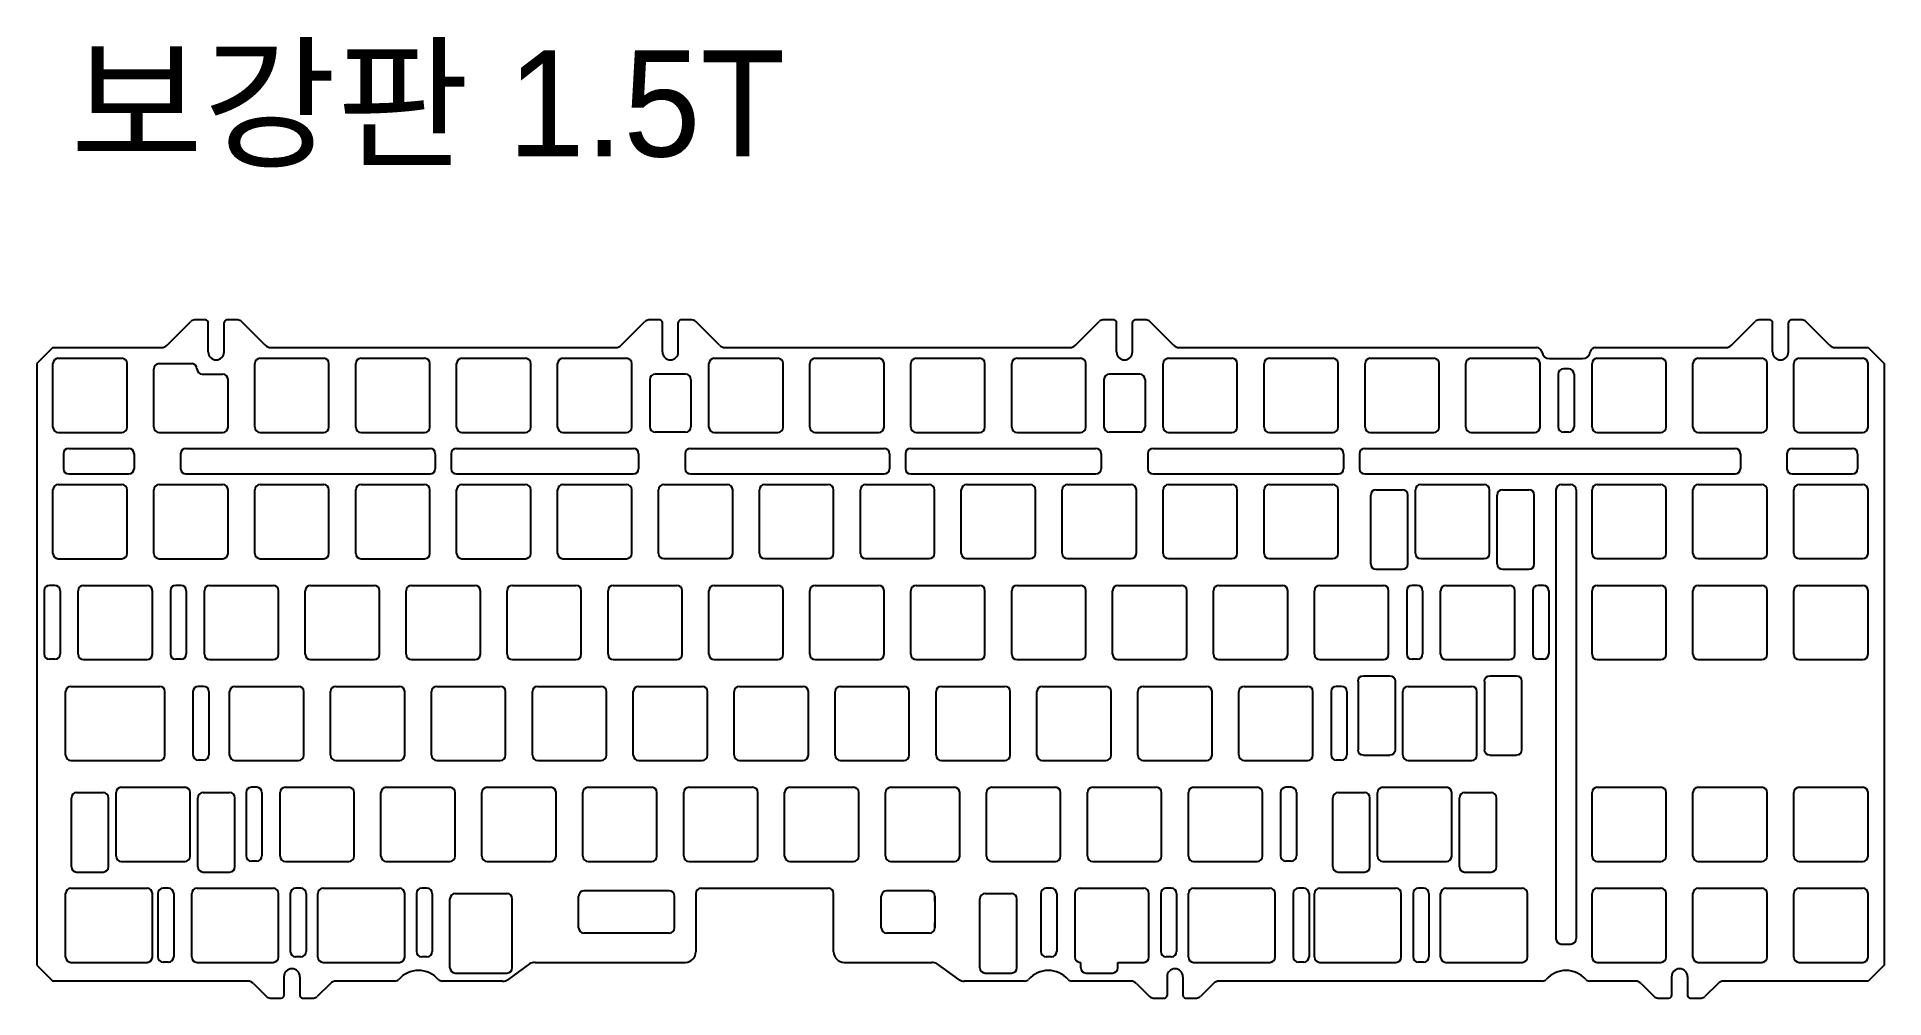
# Model space of a CAD drawing. Header units: millimetres. Extents: x 375 to 724, y 200 to 382.
import ezdxf

# ---------------------------------------------------------------- set-up
doc = ezdxf.new("R2010")
doc.units = ezdxf.units.MM
doc.linetypes.add('CENTER', pattern=[2, 1.25, -0.25, 0.25, -0.25])
doc.layers.add('보강판1.5t', color=140, linetype='Continuous')
doc.styles.get("Standard").update_dxf_attribs({"font": 'arial.ttf'})

# ---------------------------------------------------------------- blocks, each defined once
blk = doc.blocks.new('switch hole')
for p, q in [((1, 0), (13, 0)), ((0, -13), (0, -1)), ((14, -13), (14, -1)), ((1, -14), (13, -14))]:
    blk.add_line(p, q)
for centre, start, end in [((1, -1), 90, 180), ((13, -1), 0, 90), ((1, -13), 180, 270), ((13, -13), 270, 0)]:
    blk.add_arc(centre, 1, start, end)
blk = doc.blocks.new('스테빌 구멍')
at = {"layer": '보강판1.5t'}
for p, q in [((1, 0.5), (6, 0.5)), ((0, -13.5), (0, -0.5)), ((7, -13.5), (7, -0.5)), ((1, -14.5), (6, -14.5))]:
    blk.add_line(p, q, dxfattribs=at)
for centre, start, end in [((1, -0.5), 90, 180), ((6, -0.5), 360, 90), ((1, -13.5), 180, 270), ((6, -13.5), 270, 360)]:
    blk.add_arc(centre, 1, start, end, dxfattribs=at)

msp = doc.modelspace()

# ---------------------------------------------------------------- linework, layer by layer
at = {"layer": '보강판1.5t'}
for p, q in [((399.99, 323.37), (404.46, 327.83)), ((399.99, 323.37), (404.46, 327.83)), ((407.25, 328.13), (405.16, 328.13)), ((407.25, 328.13), (405.16, 328.13)), ((413.34, 328.13), (411.25, 328.13)), ((413.34, 328.13), (411.25, 328.13)), ((418.51, 323.37), (414.04, 327.83)), ((418.51, 323.37), (414.04, 327.83)), ((485.71, 323.37), (490.18, 327.83)), ((485.71, 323.37), (490.18, 327.83)), ((492.98, 328.13), (490.89, 328.13)), ((492.98, 328.13), (490.89, 328.13)), ((499.06, 328.13), (496.98, 328.13)), ((499.06, 328.13), (496.98, 328.13)), ((504.24, 323.37), (499.77, 327.83)), ((504.24, 323.37), (499.77, 327.83)), ((571.44, 323.37), (575.91, 327.83)), ((571.44, 323.37), (575.91, 327.83)), ((578.7, 328.13), (576.61, 328.13)), ((578.7, 328.13), (576.61, 328.13)), ((584.79, 328.13), (582.7, 328.13)), ((584.79, 328.13), (582.7, 328.13)), ((589.96, 323.37), (585.49, 327.83)), ((589.96, 323.37), (585.49, 327.83)), ((695.26, 323.37), (699.73, 327.83)), ((695.26, 323.37), (699.73, 327.83)), ((702.53, 328.13), (700.44, 328.13)), ((702.53, 328.13), (700.44, 328.13)), ((708.61, 328.13), (706.53, 328.13)), ((708.61, 328.13), (706.53, 328.13)), ((713.79, 323.37), (709.32, 327.83)), ((713.79, 323.37), (709.32, 327.83)), ((407.75, 322.1), (407.75, 327.63)), ((407.75, 322.1), (407.75, 327.63)), ((410.75, 322.1), (410.75, 327.63)), ((410.75, 322.1), (410.75, 327.63)), ((493.48, 322.1), (493.48, 327.63)), ((493.48, 322.1), (493.48, 327.63)), ((496.48, 322.1), (496.48, 327.63)), ((496.48, 322.1), (496.48, 327.63)), ((579.2, 322.1), (579.2, 327.63)), ((579.2, 322.1), (579.2, 327.63)), ((582.2, 322.1), (582.2, 327.63)), ((582.2, 322.1), (582.2, 327.63)), ((703.03, 322.1), (703.03, 327.63)), ((703.03, 322.1), (703.03, 327.63)), ((706.03, 322.1), (706.03, 327.63)), ((706.03, 322.1), (706.03, 327.63)), ((378.41, 322.93), (375.41, 319.93)), ((378.41, 322.93), (375.41, 319.93)), ((378.41, 322.93), (398.93, 322.93)), ((378.41, 322.93), (398.93, 322.93)), ((419.57, 322.93), (484.65, 322.93)), ((419.57, 322.93), (484.65, 322.93)), ((505.3, 322.93), (570.38, 322.93)), ((505.3, 322.93), (570.38, 322.93)), ((591.02, 322.93), (658.54, 322.93)), ((591.02, 322.93), (658.47, 322.93)), ((660.94, 320.85), (667.15, 320.85)), ((669.54, 322.93), (694.2, 322.93)), ((669.61, 322.93), (694.2, 322.93)), ((714.85, 322.93), (721.08, 322.93)), ((714.85, 322.93), (721.08, 322.93)), ((721.08, 322.93), (724.08, 319.93)), ((721.08, 322.93), (724.08, 319.93)), ((375.41, 319.93), (375.41, 206.36)), ((375.41, 319.93), (375.41, 206.36)), ((397.49, 307.9), (397.49, 318.9)), ((398.49, 319.9), (404.62, 319.9)), ((402.85, 319.9), (404.62, 319.9)), ((406.62, 317.9), (410.49, 317.9)), ((406.62, 317.9), (410.49, 317.9)), ((497.86, 317.9), (492.09, 317.9)), ((583.58, 317.9), (577.82, 317.9)), ((662.55, 317.9), (662.55, 307.96)), ((662.55, 317.9), (662.55, 307.96)), ((664.55, 318.9), (663.55, 318.9)), ((664.55, 318.9), (663.55, 318.9)), ((665.55, 317.9), (665.55, 307.96)), ((665.55, 317.9), (665.55, 307.96)), ((724.08, 319.93), (724.08, 206.36)), ((724.08, 319.93), (724.08, 206.36)), ((411.49, 307.9), (411.49, 316.9)), ((411.49, 307.9), (411.49, 316.9)), ((491.09, 316.9), (491.09, 307.96)), ((498.86, 316.9), (498.86, 307.96)), ((576.82, 316.9), (576.82, 307.96)), ((584.58, 316.9), (584.58, 307.96)), ((398.49, 306.9), (410.49, 306.9)), ((402.85, 306.9), (410.49, 306.9)), ((497.86, 306.96), (492.09, 306.96)), ((583.58, 306.96), (577.82, 306.96)), ((664.55, 306.96), (663.55, 306.96)), ((664.55, 306.96), (663.55, 306.96)), ((381.41, 303.9), (392.74, 303.9)), ((403.53, 303.9), (449.61, 303.9)), ((454.61, 303.9), (487.99, 303.9)), ((498.78, 303.9), (535.34, 303.9)), ((540.34, 303.9), (575.3, 303.9)), ((586.1, 303.9), (621.07, 303.9)), ((626.07, 303.9), (695.95, 303.9)), ((706.75, 303.9), (718.08, 303.9)), ((380.41, 302.9), (380.41, 300.07)), ((380.41, 302.9), (380.41, 300.07)), ((393.74, 302.9), (393.74, 300.07)), ((402.53, 302.9), (402.53, 300.07)), ((450.61, 302.9), (450.61, 300.07)), ((450.61, 302.9), (450.61, 300.07)), ((453.61, 302.9), (453.61, 300.07)), ((453.61, 302.9), (453.61, 300.07)), ((488.99, 302.9), (488.99, 300.07)), ((497.78, 302.9), (497.78, 300.07)), ((536.34, 302.9), (536.34, 300.07)), ((536.34, 302.9), (536.34, 300.07)), ((539.34, 302.9), (539.34, 300.07)), ((539.34, 302.9), (539.34, 300.07)), ((576.3, 302.9), (576.3, 300.07)), ((585.1, 302.9), (585.1, 300.07)), ((622.07, 302.9), (622.07, 300.07)), ((622.07, 302.9), (622.07, 300.07)), ((625.07, 302.9), (625.07, 300.07)), ((625.07, 302.9), (625.07, 300.07)), ((696.95, 302.9), (696.95, 300.07)), ((705.75, 302.9), (705.75, 300.07)), ((719.08, 302.9), (719.08, 300.07)), ((719.08, 302.9), (719.08, 300.07)), ((381.41, 299.07), (392.74, 299.07)), ((403.53, 299.07), (449.61, 299.07)), ((454.61, 299.07), (487.99, 299.07)), ((498.78, 299.07), (535.34, 299.07)), ((540.34, 299.07), (575.3, 299.07)), ((586.1, 299.07), (621.07, 299.07)), ((626.07, 299.07), (695.95, 299.07)), ((663.14, 297.07), (664.95, 297.07)), ((663.14, 297.07), (664.95, 297.07)), ((706.75, 299.07), (718.08, 299.07)), ((662.14, 296.07), (662.14, 211.36)), ((662.14, 296.07), (662.14, 211.36)), ((665.95, 296.07), (665.95, 211.36)), ((665.95, 296.07), (665.95, 211.36)), ((376.79, 277.04), (376.79, 265.1)), ((376.79, 277.04), (376.79, 265.1)), ((378.79, 278.04), (377.79, 278.04)), ((378.79, 278.04), (377.79, 278.04)), ((379.79, 277.04), (379.79, 265.1)), ((379.79, 277.04), (379.79, 265.1)), ((400.61, 277.04), (400.61, 265.1)), ((400.61, 277.04), (400.61, 265.1)), ((402.61, 278.04), (401.61, 278.04)), ((402.61, 278.04), (401.61, 278.04)), ((403.61, 277.04), (403.61, 265.1)), ((403.61, 277.04), (403.61, 265.1)), ((633.97, 277.04), (633.97, 265.1)), ((635.97, 278.04), (634.97, 278.04)), ((636.97, 277.04), (636.97, 265.1)), ((657.78, 277.04), (657.78, 265.1)), ((659.78, 278.04), (658.78, 278.04)), ((660.78, 277.04), (660.78, 265.1)), ((378.79, 264.1), (377.79, 264.1)), ((378.79, 264.1), (377.79, 264.1)), ((402.61, 264.1), (401.61, 264.1)), ((402.61, 264.1), (401.61, 264.1)), ((635.97, 264.1), (634.97, 264.1)), ((659.78, 264.1), (658.78, 264.1)), ((381.82, 258.99), (398.58, 258.99)), ((406.87, 258.99), (405.87, 258.99)), ((621.68, 258.99), (620.68, 258.99)), ((621.68, 258.99), (620.68, 258.99)), ((380.82, 245.99), (380.82, 257.99)), ((399.58, 245.99), (399.58, 257.99)), ((404.87, 257.99), (404.87, 246.05)), ((407.87, 257.99), (407.87, 246.05)), ((619.68, 257.99), (619.68, 246.05)), ((619.68, 257.99), (619.68, 246.05)), ((622.68, 257.99), (622.68, 246.05)), ((622.68, 257.99), (622.68, 246.05)), ((381.82, 244.99), (398.58, 244.99)), ((406.87, 245.05), (405.87, 245.05)), ((621.68, 245.05), (620.68, 245.05)), ((621.68, 245.05), (620.68, 245.05)), ((414.89, 238.94), (414.89, 227)), ((414.89, 238.94), (414.89, 227)), ((416.89, 239.94), (415.89, 239.94)), ((416.89, 239.94), (415.89, 239.94)), ((417.89, 238.94), (417.89, 227)), ((417.89, 238.94), (417.89, 227)), ((610.16, 238.94), (610.16, 227)), ((610.16, 238.94), (610.16, 227)), ((612.16, 239.94), (611.16, 239.94)), ((612.16, 239.94), (611.16, 239.94)), ((613.16, 238.94), (613.16, 227)), ((613.16, 238.94), (613.16, 227)), ((416.89, 226), (415.89, 226)), ((416.89, 226), (415.89, 226)), ((612.16, 226), (611.16, 226)), ((612.16, 226), (611.16, 226)), ((380.82, 207.89), (380.82, 219.89)), ((381.82, 220.89), (396.2, 220.89)), ((397.2, 207.89), (397.2, 219.89)), ((398.23, 219.89), (398.23, 207.95)), ((400.23, 220.89), (399.23, 220.89)), ((401.23, 219.89), (401.23, 207.95)), ((404.63, 207.89), (404.63, 219.89)), ((405.63, 220.89), (420.01, 220.89)), ((421.01, 207.89), (421.01, 219.89)), ((423.23, 219.89), (423.23, 208.95)), ((425.23, 220.89), (424.23, 220.89)), ((426.23, 219.89), (426.23, 208.95)), ((428.44, 207.89), (428.44, 219.89)), ((429.44, 220.89), (443.83, 220.89)), ((444.83, 207.89), (444.83, 219.89)), ((447.04, 219.89), (447.04, 208.95)), ((449.04, 220.89), (448.04, 220.89)), ((450.04, 219.89), (450.04, 208.95)), ((454.38, 219.89), (464.22, 219.89)), ((494.76, 220.41), (478.66, 220.41)), ((499.79, 219.89), (499.79, 208.89)), ((500.79, 220.89), (512.79, 220.89)), ((512.79, 220.89), (524.79, 220.89)), ((512.79, 220.89), (524.79, 220.89)), ((525.79, 209.72), (525.79, 219.89)), ((525.79, 208.89), (525.79, 219.89)), ((543.89, 220.41), (535.79, 220.41)), ((543.89, 220.41), (535.79, 220.41)), ((564.91, 219.89), (564.91, 208.95)), ((564.91, 219.89), (564.91, 208.95)), ((566.91, 220.89), (565.91, 220.89)), ((566.91, 220.89), (565.91, 220.89)), ((567.91, 219.89), (567.91, 208.95)), ((567.91, 219.89), (567.91, 208.95)), ((571.32, 219.89), (571.32, 207.89)), ((572.32, 220.89), (584.32, 220.89)), ((585.32, 207.89), (585.32, 219.89)), ((587.53, 219.89), (587.53, 208.95)), ((589.53, 220.89), (588.53, 220.89)), ((590.53, 219.89), (590.53, 208.95)), ((592.75, 207.89), (592.75, 219.89)), ((593.75, 220.89), (608.13, 220.89)), ((609.13, 207.89), (609.13, 219.89)), ((612.54, 219.89), (612.54, 207.95)), ((614.54, 220.89), (613.54, 220.89)), ((615.54, 219.89), (615.54, 207.95)), ((616.56, 207.89), (616.56, 219.89)), ((617.56, 220.89), (631.94, 220.89)), ((632.94, 207.89), (632.94, 219.89)), ((635.16, 219.89), (635.16, 207.95)), ((637.16, 220.89), (636.16, 220.89)), ((638.16, 219.89), (638.16, 207.95)), ((640.38, 207.89), (640.38, 219.89)), ((641.38, 220.89), (655.76, 220.89)), ((656.76, 207.89), (656.76, 219.89)), ((453.38, 205.89), (453.38, 218.89)), ((465.14, 205.89), (465.14, 218.89)), ((477.66, 213.41), (477.66, 219.41)), ((495.76, 213.41), (495.76, 219.41)), ((495.76, 218.41), (495.76, 219.41)), ((534.79, 218.41), (534.79, 219.41)), ((534.79, 213.41), (534.79, 219.41)), ((544.89, 218.41), (544.89, 219.41)), ((544.89, 219.41), (544.89, 213.41)), ((534.79, 213.41), (534.79, 214.41)), ((534.79, 213.41), (534.79, 214.41)), ((544.89, 213.41), (544.89, 214.41)), ((494.76, 212.41), (478.66, 212.41)), ((543.89, 212.41), (535.79, 212.41)), ((663.14, 210.36), (664.95, 210.36)), ((663.14, 210.36), (664.95, 210.36)), ((375.41, 206.36), (378.41, 203.36)), ((375.41, 206.36), (378.41, 203.36)), ((381.82, 206.89), (396.2, 206.89)), ((400.23, 206.95), (399.23, 206.95)), ((405.63, 206.89), (420.01, 206.89)), ((425.23, 207.95), (424.23, 207.95)), ((429.44, 206.89), (443.83, 206.89)), ((449.04, 207.95), (448.04, 207.95)), ((468.4, 206.6), (464.35, 203.65)), ((468.4, 206.6), (464.35, 203.65)), ((469.43, 206.89), (497.79, 206.89)), ((527.79, 206.89), (544.33, 206.89)), ((528.62, 206.89), (544.33, 206.89)), ((549.41, 203.65), (545.37, 206.6)), ((549.41, 203.65), (545.37, 206.6)), ((566.91, 207.95), (565.91, 207.95)), ((566.91, 207.95), (565.91, 207.95)), ((572.32, 206.89), (572.44, 206.89)), ((572.44, 205.89), (572.44, 206.89)), ((579.44, 206.89), (584.32, 206.89)), ((579.44, 205.89), (579.44, 206.89)), ((589.53, 207.95), (588.53, 207.95)), ((593.75, 206.89), (608.13, 206.89)), ((614.54, 206.95), (613.54, 206.95)), ((617.56, 206.89), (631.94, 206.89)), ((637.16, 206.95), (636.16, 206.95)), ((641.38, 206.89), (655.76, 206.89)), ((724.08, 206.36), (721.08, 203.36)), ((724.08, 206.36), (721.08, 203.36)), ((415.22, 203.36), (378.41, 203.36)), ((415.22, 203.36), (378.41, 203.36)), ((416.28, 202.92), (418.74, 200.46)), ((416.28, 202.92), (418.74, 200.46)), ((422.04, 204.19), (422.04, 200.66)), ((422.04, 204.19), (422.04, 200.66)), ((425.04, 204.19), (425.04, 200.66)), ((425.04, 204.19), (425.04, 200.66)), ((430.8, 202.92), (428.33, 200.46)), ((430.8, 202.92), (428.33, 200.46)), ((442.97, 203.36), (431.86, 203.36)), ((442.97, 203.36), (431.86, 203.36)), ((463.32, 203.36), (451.92, 203.36)), ((463.32, 203.36), (451.92, 203.36)), ((454.38, 204.89), (464.14, 204.89)), ((561.85, 203.36), (550.45, 203.36)), ((561.85, 203.36), (550.45, 203.36)), ((581.9, 203.36), (570.79, 203.36)), ((581.9, 203.36), (570.79, 203.36)), ((573.44, 204.89), (578.44, 204.89)), ((582.96, 202.92), (585.43, 200.46)), ((582.96, 202.92), (585.43, 200.46)), ((588.73, 204.19), (588.73, 200.66)), ((588.73, 204.19), (588.73, 200.66)), ((591.73, 204.19), (591.73, 200.66)), ((591.73, 204.19), (591.73, 200.66)), ((597.49, 202.92), (595.02, 200.46)), ((597.49, 202.92), (595.02, 200.46)), ((659.57, 203.36), (598.55, 203.36)), ((659.57, 203.36), (598.55, 203.36)), ((677.15, 203.36), (668.52, 203.36)), ((677.15, 203.36), (668.52, 203.36)), ((678.21, 202.92), (680.68, 200.46)), ((678.21, 202.92), (680.68, 200.46)), ((683.98, 204.19), (683.98, 200.66)), ((683.98, 204.19), (683.98, 200.66)), ((686.98, 204.19), (686.98, 200.66)), ((686.98, 204.19), (686.98, 200.66)), ((692.74, 202.92), (690.27, 200.46)), ((692.74, 202.92), (690.27, 200.46)), ((721.08, 203.36), (693.8, 203.36)), ((721.08, 203.36), (693.8, 203.36)), ((419.45, 200.16), (421.54, 200.16)), ((419.45, 200.16), (421.54, 200.16)), ((425.54, 200.16), (427.62, 200.16)), ((425.54, 200.16), (427.62, 200.16)), ((586.14, 200.16), (588.23, 200.16)), ((586.14, 200.16), (588.23, 200.16)), ((592.23, 200.16), (594.31, 200.16)), ((592.23, 200.16), (594.31, 200.16)), ((681.39, 200.16), (683.48, 200.16)), ((681.39, 200.16), (683.48, 200.16)), ((687.48, 200.16), (689.56, 200.16)), ((687.48, 200.16), (689.56, 200.16))]:
    msp.add_line(p, q, dxfattribs=at)
for centre, radius, start, end in [((405.16, 327.13), 1, 90, 135), ((405.16, 327.13), 1, 90, 135), ((407.25, 327.63), 0.5, 360, 90), ((407.25, 327.63), 0.5, 360, 90), ((411.25, 327.63), 0.5, 90, 180), ((411.25, 327.63), 0.5, 90, 180), ((413.34, 327.13), 1, 45, 90), ((413.34, 327.13), 1, 45, 90), ((490.89, 327.13), 1, 90, 135), ((490.89, 327.13), 1, 90, 135), ((492.98, 327.63), 0.5, 360, 90), ((492.98, 327.63), 0.5, 360, 90), ((496.98, 327.63), 0.5, 90, 180), ((496.98, 327.63), 0.5, 90, 180), ((499.06, 327.13), 1, 45, 90), ((499.06, 327.13), 1, 45, 90), ((576.61, 327.13), 1, 90, 135), ((576.61, 327.13), 1, 90, 135), ((578.7, 327.63), 0.5, 360, 90), ((578.7, 327.63), 0.5, 360, 90), ((582.7, 327.63), 0.5, 90, 180), ((582.7, 327.63), 0.5, 90, 180), ((584.79, 327.13), 1, 45, 90), ((584.79, 327.13), 1, 45, 90), ((700.44, 327.13), 1, 90, 135), ((700.44, 327.13), 1, 90, 135), ((702.53, 327.63), 0.5, 360, 90), ((702.53, 327.63), 0.5, 360, 90), ((706.53, 327.63), 0.5, 90, 180), ((706.53, 327.63), 0.5, 90, 180), ((708.61, 327.13), 1, 45, 90), ((708.61, 327.13), 1, 45, 90), ((398.93, 324.43), 1.5, 270, 315), ((398.93, 324.43), 1.5, 270, 315), ((409.25, 322.1), 1.5, 180, 0), ((409.25, 322.1), 1.5, 180, 0), ((419.57, 324.43), 1.5, 225, 270), ((419.57, 324.43), 1.5, 225, 270), ((484.65, 324.43), 1.5, 270, 315), ((484.65, 324.43), 1.5, 270, 315), ((494.98, 322.1), 1.5, 180, 0), ((494.98, 322.1), 1.5, 180, 0), ((505.3, 324.43), 1.5, 225, 270), ((505.3, 324.43), 1.5, 225, 270), ((570.38, 324.43), 1.5, 270, 315), ((570.38, 324.43), 1.5, 270, 315), ((580.7, 322.1), 1.5, 180, 0), ((580.7, 322.1), 1.5, 180, 0), ((591.02, 324.43), 1.5, 225, 270), ((591.02, 324.43), 1.5, 225, 270), ((658.47, 321.93), 1, 9.7878, 90), ((660.94, 322.35), 1.5, 189.7878, 270), ((667.15, 322.35), 1.5, 270, 350.2122), ((669.61, 321.93), 1, 90, 170.2122), ((694.2, 324.43), 1.5, 270, 315), ((694.2, 324.43), 1.5, 270, 315), ((704.53, 322.1), 1.5, 180, 0), ((704.53, 322.1), 1.5, 180, 0), ((714.85, 324.43), 1.5, 225, 270), ((714.85, 324.43), 1.5, 225, 270), ((398.49, 318.9), 1, 90, 180), ((404.62, 318.9), 1, 0, 90), ((404.62, 318.9), 1, 0, 90), ((406.62, 318.9), 1, 180, 270), ((406.62, 318.9), 1, 180, 270), ((410.49, 316.9), 1, 0, 90), ((410.49, 316.9), 1, 0, 90), ((492.09, 316.9), 1, 90, 180), ((497.86, 316.9), 1, 0, 90), ((577.82, 316.9), 1, 90, 180), ((583.58, 316.9), 1, 0, 90), ((663.55, 317.9), 1, 90, 180), ((663.55, 317.9), 1, 90, 180), ((664.55, 317.9), 1, 0, 90), ((664.55, 317.9), 1, 0, 90), ((398.49, 307.9), 1, 180, 270), ((410.49, 307.9), 1, 270, 0), ((410.49, 307.9), 1, 270, 0), ((492.09, 307.96), 1, 180, 270), ((497.86, 307.96), 1, 270, 360), ((577.82, 307.96), 1, 180, 270), ((583.58, 307.96), 1, 270, 360), ((663.55, 307.96), 1, 180, 270), ((663.55, 307.96), 1, 180, 270), ((664.55, 307.96), 1, 270, 360), ((664.55, 307.96), 1, 270, 360), ((381.41, 302.9), 1, 90, 180), ((381.41, 302.9), 1, 90, 180), ((392.74, 302.9), 1, 0, 90), ((403.53, 302.9), 1, 90, 180), ((449.61, 302.9), 1, 0, 90), ((449.61, 302.9), 1, 0, 90), ((454.61, 302.9), 1, 90, 180), ((454.61, 302.9), 1, 90, 180), ((487.99, 302.9), 1, 0, 90), ((498.78, 302.9), 1, 90, 180), ((535.34, 302.9), 1, 0, 90), ((535.34, 302.9), 1, 0, 90), ((540.34, 302.9), 1, 90, 180), ((540.34, 302.9), 1, 90, 180), ((575.3, 302.9), 1, 0, 90), ((586.1, 302.9), 1, 90, 180), ((621.07, 302.9), 1, 0, 90), ((621.07, 302.9), 1, 0, 90), ((626.07, 302.9), 1, 90, 180), ((626.07, 302.9), 1, 90, 180), ((695.95, 302.9), 1, 0, 90), ((706.75, 302.9), 1, 90, 180), ((718.08, 302.9), 1, 0, 90), ((718.08, 302.9), 1, 0, 90), ((381.41, 300.07), 1, 180, 270), ((381.41, 300.07), 1, 180, 270), ((392.74, 300.07), 1, 270, 0), ((403.53, 300.07), 1, 180, 270), ((449.61, 300.07), 1, 270, 0), ((449.61, 300.07), 1, 270, 0), ((454.61, 300.07), 1, 180, 270), ((454.61, 300.07), 1, 180, 270), ((487.99, 300.07), 1, 270, 0), ((498.78, 300.07), 1, 180, 270), ((535.34, 300.07), 1, 270, 0), ((535.34, 300.07), 1, 270, 0), ((540.34, 300.07), 1, 180, 270), ((540.34, 300.07), 1, 180, 270), ((575.3, 300.07), 1, 270, 0), ((586.1, 300.07), 1, 180, 270), ((621.07, 300.07), 1, 270, 0), ((621.07, 300.07), 1, 270, 0), ((626.07, 300.07), 1, 180, 270), ((626.07, 300.07), 1, 180, 270), ((695.95, 300.07), 1, 270, 0), ((706.75, 300.07), 1, 180, 270), ((718.08, 300.07), 1, 270, 0), ((718.08, 300.07), 1, 270, 0), ((663.14, 296.07), 1, 90, 180), ((663.14, 296.07), 1, 90, 180), ((664.95, 296.07), 1, 0, 90), ((664.95, 296.07), 1, 0, 90), ((377.79, 277.04), 1, 90, 180), ((377.79, 277.04), 1, 90, 180), ((378.79, 277.04), 1, 0, 90), ((378.79, 277.04), 1, 0, 90), ((401.61, 277.04), 1, 90, 180), ((401.61, 277.04), 1, 90, 180), ((402.61, 277.04), 1, 0, 90), ((402.61, 277.04), 1, 0, 90), ((634.97, 277.04), 1, 90, 180), ((635.97, 277.04), 1, 0, 90), ((658.78, 277.04), 1, 90, 180), ((659.78, 277.04), 1, 0, 90), ((377.79, 265.1), 1, 180, 270), ((377.79, 265.1), 1, 180, 270), ((378.79, 265.1), 1, 270, 360), ((378.79, 265.1), 1, 270, 360), ((401.61, 265.1), 1, 180, 270), ((401.61, 265.1), 1, 180, 270), ((402.61, 265.1), 1, 270, 360), ((402.61, 265.1), 1, 270, 360), ((634.97, 265.1), 1, 180, 270), ((635.97, 265.1), 1, 270, 360), ((658.78, 265.1), 1, 180, 270), ((659.78, 265.1), 1, 270, 360), ((381.82, 257.99), 1, 90, 180), ((398.58, 257.99), 1, 0, 90), ((405.87, 257.99), 1, 90, 180), ((406.87, 257.99), 1, 0, 90), ((620.68, 257.99), 1, 90, 180), ((620.68, 257.99), 1, 90, 180), ((621.68, 257.99), 1, 0, 90), ((621.68, 257.99), 1, 0, 90), ((381.82, 245.99), 1, 180, 270), ((398.58, 245.99), 1, 270, 0), ((405.87, 246.05), 1, 180, 270), ((406.87, 246.05), 1, 270, 360), ((620.68, 246.05), 1, 180, 270), ((620.68, 246.05), 1, 180, 270), ((621.68, 246.05), 1, 270, 360), ((621.68, 246.05), 1, 270, 360), ((415.89, 238.94), 1, 90, 180), ((415.89, 238.94), 1, 90, 180), ((416.89, 238.94), 1, 0, 90), ((416.89, 238.94), 1, 0, 90), ((611.16, 238.94), 1, 90, 180), ((611.16, 238.94), 1, 90, 180), ((612.16, 238.94), 1, 0, 90), ((612.16, 238.94), 1, 0, 90), ((415.89, 227), 1, 180, 270), ((415.89, 227), 1, 180, 270), ((416.89, 227), 1, 270, 360), ((416.89, 227), 1, 270, 360), ((611.16, 227), 1, 180, 270), ((611.16, 227), 1, 180, 270), ((612.16, 227), 1, 270, 360), ((612.16, 227), 1, 270, 360), ((381.82, 219.89), 1, 90, 180), ((396.2, 219.89), 1, 0, 90), ((399.23, 219.89), 1, 90, 180), ((400.23, 219.89), 1, 0, 90), ((405.63, 219.89), 1, 90, 180), ((420.01, 219.89), 1, 0, 90), ((424.23, 219.89), 1, 90, 180), ((425.23, 219.89), 1, 0, 90), ((429.44, 219.89), 1, 90, 180), ((443.83, 219.89), 1, 0, 90), ((448.04, 219.89), 1, 90, 180), ((449.04, 219.89), 1, 0, 90), ((454.38, 218.89), 1, 90, 180), ((464.14, 218.89), 1, 360, 90), ((478.66, 219.41), 1, 90, 180), ((494.76, 219.41), 1, 360, 90), ((500.79, 219.89), 1, 90, 180), ((524.79, 219.89), 1, 0, 90), ((524.79, 219.89), 1, 0, 90), ((535.79, 219.41), 1, 90, 180), ((535.79, 219.41), 1, 90, 180), ((543.89, 219.41), 1, 360, 90), ((543.89, 219.41), 1, 360, 90), ((565.91, 219.89), 1, 90, 180), ((565.91, 219.89), 1, 90, 180), ((566.91, 219.89), 1, 0, 90), ((566.91, 219.89), 1, 0, 90), ((572.32, 219.89), 1, 90, 180), ((584.32, 219.89), 1, 0, 90), ((588.53, 219.89), 1, 90, 180), ((589.53, 219.89), 1, 0, 90), ((593.75, 219.89), 1, 90, 180), ((608.13, 219.89), 1, 0, 90), ((613.54, 219.89), 1, 90, 180), ((614.54, 219.89), 1, 0, 90), ((617.56, 219.89), 1, 90, 180), ((631.94, 219.89), 1, 0, 90), ((636.16, 219.89), 1, 90, 180), ((637.16, 219.89), 1, 0, 90), ((641.38, 219.89), 1, 90, 180), ((655.76, 219.89), 1, 0, 90), ((478.66, 213.41), 1, 180, 270), ((494.76, 213.41), 1, 270, 0), ((535.79, 213.41), 1, 180, 270), ((543.89, 213.41), 1, 270, 0), ((543.89, 213.41), 1, 270, 0), ((663.14, 211.36), 1, 180, 270), ((663.14, 211.36), 1, 180, 270), ((664.95, 211.36), 1, 270, 0), ((664.95, 211.36), 1, 270, 0), ((381.82, 207.89), 1, 180, 270), ((396.2, 207.89), 1, 270, 0), ((399.23, 207.95), 1, 180, 270), ((400.23, 207.95), 1, 270, 360), ((405.63, 207.89), 1, 180, 270), ((420.01, 207.89), 1, 270, 0), ((424.23, 208.95), 1, 180, 270), ((425.23, 208.95), 1, 270, 360), ((429.44, 207.89), 1, 180, 270), ((443.83, 207.89), 1, 270, 0), ((448.04, 208.95), 1, 180, 270), ((449.04, 208.95), 1, 270, 360), ((454.38, 205.89), 1, 180, 270), ((464.14, 205.89), 1, 270, 360), ((469.43, 204.89), 2, 90, 121.1739), ((469.43, 204.89), 2, 90, 121.1739), ((497.79, 208.89), 2, 270, 0), ((527.79, 208.89), 2, 180, 270), ((544.33, 204.89), 2, 58.8261, 90), ((544.33, 204.89), 2, 58.8261, 90), ((565.91, 208.95), 1, 180, 270), ((565.91, 208.95), 1, 180, 270), ((566.91, 208.95), 1, 270, 360), ((566.91, 208.95), 1, 270, 360), ((572.32, 207.89), 1, 180, 270), ((573.44, 205.89), 1, 180, 270), ((578.44, 205.89), 1, 270, 360), ((584.32, 207.89), 1, 270, 0), ((588.53, 208.95), 1, 180, 270), ((589.53, 208.95), 1, 270, 360), ((593.75, 207.89), 1, 180, 270), ((608.13, 207.89), 1, 270, 0), ((613.54, 207.95), 1, 180, 270), ((614.54, 207.95), 1, 270, 360), ((617.56, 207.89), 1, 180, 270), ((631.94, 207.89), 1, 270, 0), ((636.16, 207.95), 1, 180, 270), ((637.16, 207.95), 1, 270, 360), ((641.38, 207.89), 1, 180, 270), ((655.76, 207.89), 1, 270, 0), ((415.22, 201.86), 1.5, 45, 90), ((415.22, 201.86), 1.5, 45, 90), ((423.54, 204.19), 1.5, 0, 180), ((423.54, 204.19), 1.5, 0, 180), ((431.86, 201.86), 1.5, 90, 135), ((431.86, 201.86), 1.5, 90, 135), ((442.97, 204.36), 1, 270, 318.1897), ((442.97, 204.36), 1, 270, 318.1897), ((447.44, 200.36), 5, 41.8103, 138.1897), ((447.44, 200.36), 5, 41.8103, 138.1897), ((451.92, 204.36), 1, 221.8103, 270), ((451.92, 204.36), 1, 221.8103, 270), ((463.32, 205.36), 2, 270, 301.1739), ((463.32, 205.36), 2, 270, 301.1739), ((550.45, 205.36), 2, 238.8261, 270), ((550.45, 205.36), 2, 238.8261, 270), ((561.85, 204.36), 1, 270, 318.1897), ((561.85, 204.36), 1, 270, 318.1897), ((566.32, 200.36), 5, 41.8103, 138.1897), ((566.32, 200.36), 5, 41.8103, 138.1897), ((570.79, 204.36), 1, 221.8103, 270), ((570.79, 204.36), 1, 221.8103, 270), ((581.9, 201.86), 1.5, 45, 90), ((581.9, 201.86), 1.5, 45, 90), ((590.23, 204.19), 1.5, 0, 180), ((590.23, 204.19), 1.5, 0, 180), ((598.55, 201.86), 1.5, 90, 135), ((598.55, 201.86), 1.5, 90, 135), ((659.57, 204.36), 1, 270, 318.1897), ((659.57, 204.36), 1, 270, 318.1897), ((664.04, 200.36), 5, 41.8103, 138.1897), ((664.04, 200.36), 5, 41.8103, 138.1897), ((668.52, 204.36), 1, 221.8103, 270), ((668.52, 204.36), 1, 221.8103, 270), ((677.15, 201.86), 1.5, 45, 90), ((677.15, 201.86), 1.5, 45, 90), ((685.48, 204.19), 1.5, 0, 180), ((685.48, 204.19), 1.5, 0, 180), ((693.8, 201.86), 1.5, 90, 135), ((693.8, 201.86), 1.5, 90, 135), ((419.45, 201.16), 1, 225, 270), ((419.45, 201.16), 1, 225, 270), ((421.54, 200.66), 0.5, 270, 0), ((421.54, 200.66), 0.5, 270, 0), ((425.54, 200.66), 0.5, 180, 270), ((425.54, 200.66), 0.5, 180, 270), ((427.62, 201.16), 1, 270, 315), ((427.62, 201.16), 1, 270, 315), ((586.14, 201.16), 1, 225, 270), ((586.14, 201.16), 1, 225, 270), ((588.23, 200.66), 0.5, 270, 0), ((588.23, 200.66), 0.5, 270, 0), ((592.23, 200.66), 0.5, 180, 270), ((592.23, 200.66), 0.5, 180, 270), ((594.31, 201.16), 1, 270, 315), ((594.31, 201.16), 1, 270, 315), ((681.39, 201.16), 1, 225, 270), ((681.39, 201.16), 1, 225, 270), ((683.48, 200.66), 0.5, 270, 0), ((683.48, 200.66), 0.5, 270, 0), ((687.48, 200.66), 0.5, 180, 270), ((687.48, 200.66), 0.5, 180, 270), ((689.56, 201.16), 1, 270, 315), ((689.56, 201.16), 1, 270, 315)]:
    msp.add_arc(centre, radius, start, end, dxfattribs=at)

# ---------------------------------------------------------------- block references
for p in [(378.44, 320.9), (378.44, 320.9), (416.54, 320.9), (416.54, 320.9), (435.59, 320.9), (435.59, 320.9), (454.64, 320.9), (454.64, 320.9), (473.69, 320.9), (473.69, 320.9), (502.26, 320.9), (502.26, 320.9), (521.31, 320.9), (521.31, 320.9), (540.36, 320.9), (540.36, 320.9), (559.41, 320.9), (559.41, 320.9), (587.99, 320.9), (587.99, 320.9), (607.04, 320.9), (607.04, 320.9), (626.1, 320.9), (626.1, 320.9), (645.14, 320.9), (645.14, 320.9), (668.95, 320.9), (668.95, 320.9), (688, 320.9), (688, 320.9), (707.05, 320.9), (707.05, 320.9), (378.44, 297.07), (378.44, 297.07), (397.49, 297.07), (397.49, 297.07), (416.54, 297.07), (416.54, 297.07), (435.59, 297.07), (435.59, 297.07), (454.64, 297.07), (454.64, 297.07), (473.69, 297.07), (473.69, 297.07), (492.74, 297.09), (492.74, 297.09), (511.79, 297.09), (511.79, 297.09), (530.84, 297.09), (530.84, 297.09), (549.89, 297.09), (549.89, 297.09), (568.94, 297.09), (568.94, 297.09), (587.99, 297.09), (587.99, 297.09), (607.04, 297.09), (607.04, 297.09), (635.61, 297.09), (635.61, 297.09), (668.95, 297.09), (668.95, 297.09), (688, 297.09), (688, 297.09), (707.05, 297.09), (707.05, 297.09), (383.2, 278.04), (383.2, 278.04), (407.01, 278.04), (407.01, 278.04), (426.06, 278.04), (426.06, 278.04), (445.11, 278.04), (445.11, 278.04), (464.16, 278.04), (464.16, 278.04), (483.21, 278.04), (483.21, 278.04), (502.26, 278.04), (502.26, 278.04), (521.31, 278.04), (521.31, 278.04), (540.36, 278.04), (540.36, 278.04), (559.41, 278.04), (559.41, 278.04), (578.46, 278.04), (578.46, 278.04), (597.51, 278.04), (597.51, 278.04), (616.56, 278.04), (616.56, 278.04), (640.38, 278.04), (640.38, 278.04), (668.95, 278.04), (668.95, 278.04), (688, 278.04), (688, 278.04), (707.05, 278.04), (707.05, 278.04), (411.78, 258.99), (411.78, 258.99), (430.83, 258.99), (430.83, 258.99), (449.88, 258.99), (449.88, 258.99), (468.93, 258.99), (468.93, 258.99), (487.98, 258.99), (487.98, 258.99), (507.03, 258.99), (507.03, 258.99), (526.08, 258.99), (526.08, 258.99), (545.13, 258.99), (545.13, 258.99), (564.18, 258.99), (564.18, 258.99), (583.23, 258.99), (583.23, 258.99), (602.28, 258.99), (602.28, 258.99), (633.23, 258.99), (633.23, 258.99), (390.34, 239.94), (390.34, 239.94), (421.3, 239.94), (421.3, 239.94), (440.35, 239.94), (440.35, 239.94), (459.4, 239.94), (459.4, 239.94), (478.45, 239.94), (478.45, 239.94), (497.5, 239.94), (497.5, 239.94), (516.55, 239.94), (516.55, 239.94), (535.6, 239.94), (535.6, 239.94), (554.65, 239.94), (554.65, 239.94), (573.7, 239.94), (573.7, 239.94), (592.75, 239.94), (592.75, 239.94), (628.47, 239.94), (628.47, 239.94), (668.95, 239.94), (668.95, 239.94), (688, 239.94), (688, 239.94), (707.05, 239.94), (707.05, 239.94), (668.95, 220.89), (668.95, 220.89), (688, 220.89), (688, 220.89), (707.05, 220.89), (707.05, 220.89)]:
    msp.add_blockref('switch hole', p, dxfattribs=at)
at = {"layer": '보강판1.5t', "linetype": 'CENTER', "lineweight": 100}
for p in [(627.17, 295.59), (651.05, 295.59), (381.91, 238.44), (405.78, 238.44), (620.03, 238.44), (643.91, 238.44), (553.39, 219.38)]:
    msp.add_blockref('스테빌 구멍', p, dxfattribs=at)
at = {"layer": '보강판1.5t', "linetype": 'CENTER', "lineweight": 100, "xscale": -1, "rotation": 180}
for p in [(624.79, 246.49), (648.67, 246.49)]:
    msp.add_blockref('스테빌 구멍', p, dxfattribs=at)

# ---------------------------------------------------------------- texts
at = {"insert": (381.73, 378.99), "char_height": 20, "attachment_point": 1}
msp.add_mtext_dynamic_manual_height_columns('{\\fGulim|b0|i0|c129|p50;보강판 1.5T}', width=249.4702, gutter_width=12.5, heights=[0], dxfattribs=at)

doc.saveas('drawing.dxf')
